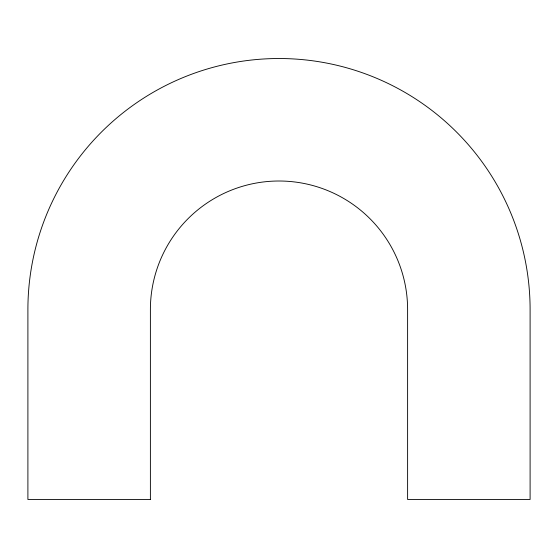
<?xml version="1.0" encoding="UTF-8"?>
<svg xmlns="http://www.w3.org/2000/svg" width="558" height="558" viewBox="0 0 558 558"><rect width="100%" height="100%" fill="white"/><g stroke="black" fill="none" stroke-linecap="round" stroke-linejoin="round"><path stroke-width="0.84" d="M150.388 499.48L27.9 499.48L27.9 309.62A251.1 251.1 0 0 1 279 58.52A251.1 251.1 0 0 1 530.1 309.62L530.1 499.48L407.612 499.48L407.612 309.62A128.612 128.612 0 0 0 279 181.008A128.612 128.612 0 0 0 150.388 309.62L150.388 499.48"/></g></svg>
